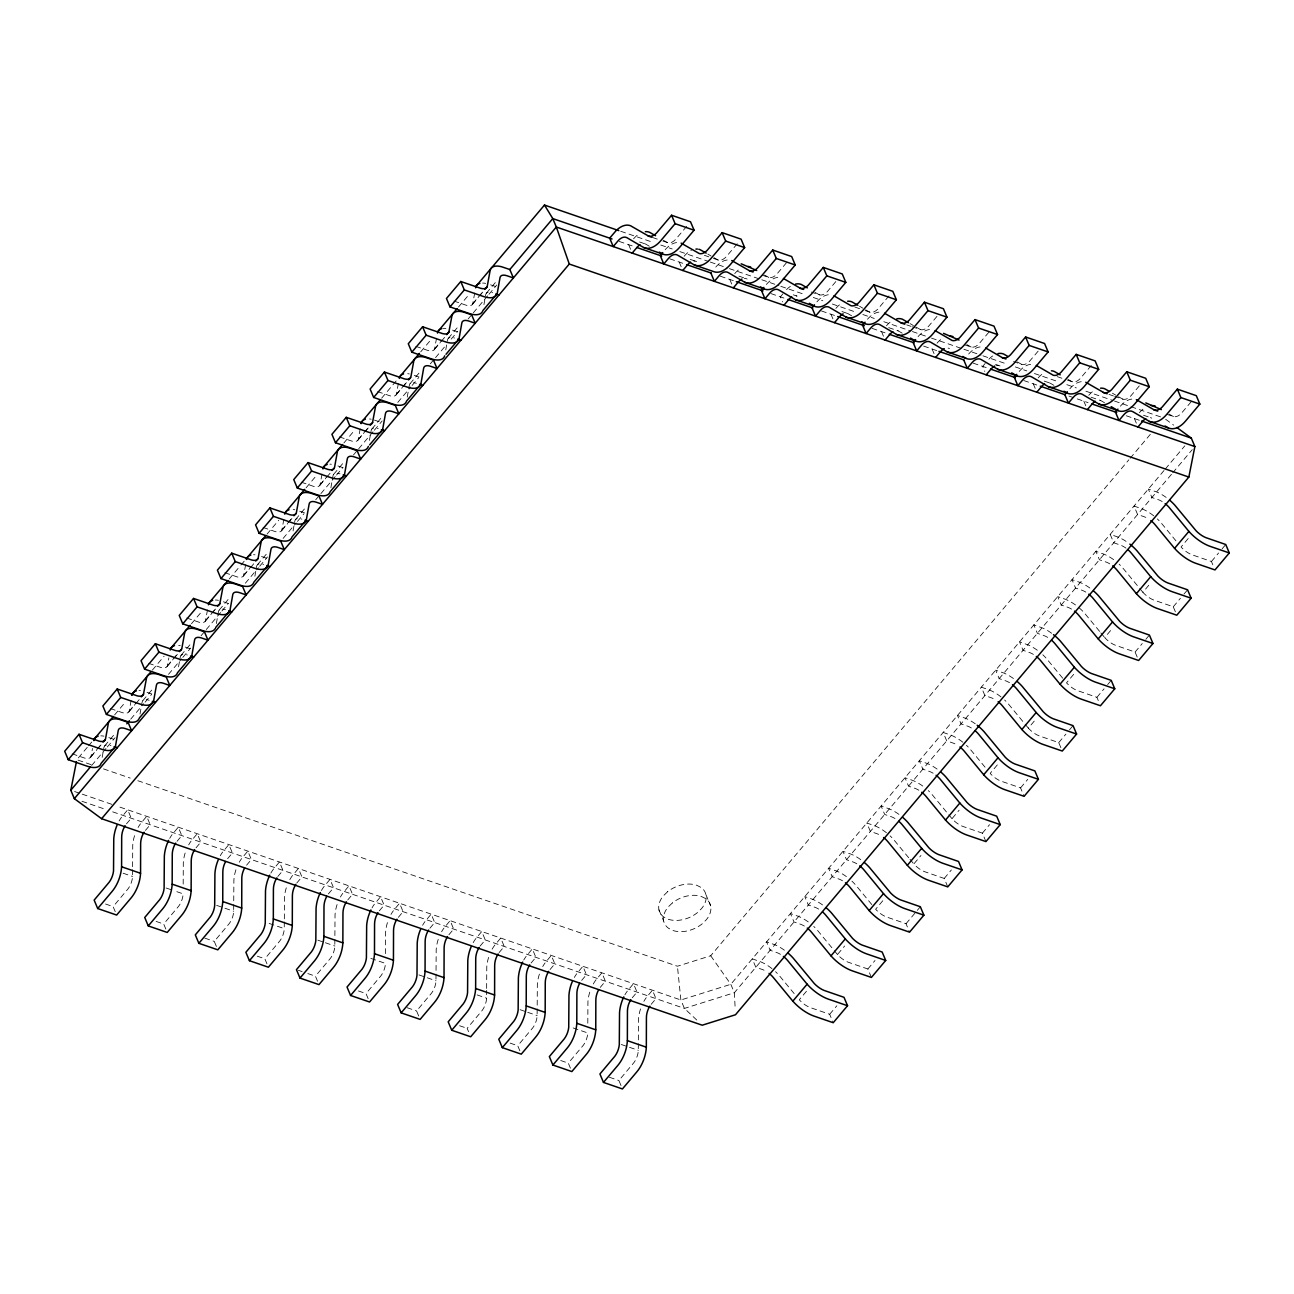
<?xml version="1.0" encoding="UTF-8"?>
<svg xmlns="http://www.w3.org/2000/svg" width="1294" height="1294" viewBox="0 0 1294 1294"><rect width="100%" height="100%" fill="white"/><g stroke="black" fill="none" stroke-linecap="round" stroke-linejoin="round"><path stroke-width="0.75" stroke-dasharray="5 3.75" d="M115.247 911.672L113.112 906.625L128.138 888.735A14.46 8.508 -71 0 0 132.489 877.478L132.603 868.662M132.603 866.705L132.732 845.241A25.783 15.156 -71 0 1 135.174 833.87M183.182 884.093L183.311 862.629A25.783 15.156 -71 0 1 185.738 851.258M216.405 946.448L214.27 941.401L229.297 923.528A14.46 8.508 -71 0 0 233.648 912.254L233.89 880.017A25.783 15.156 -71 0 1 236.317 868.646M266.968 963.852L264.849 958.789L279.86 940.916A14.46 8.508 -71 0 0 284.227 929.642L284.324 920.827M284.34 918.869L284.454 897.405A25.783 15.156 -71 0 1 286.896 886.034M317.548 981.24L315.429 976.177L330.439 958.304A14.46 8.508 -71 0 0 334.806 947.03L335.033 914.793A25.783 15.156 -71 0 1 337.475 903.422M385.483 953.646L385.612 932.181A25.783 15.156 -71 0 1 388.054 920.81M418.706 1016.016L416.587 1010.954L431.598 993.08A14.46 8.508 -71 0 0 435.965 981.806L436.191 949.586A25.783 15.156 -71 0 1 438.634 938.199M468.574 1031.722L467.166 1028.342L482.177 1010.468A14.46 8.508 -71 0 0 486.528 999.211L486.641 990.379M486.641 988.438L486.77 966.974A25.783 15.156 -71 0 1 489.213 955.587M519.864 1050.793L517.729 1045.73L532.756 1027.857A14.46 8.508 -71 0 0 537.107 1016.599L537.35 984.362A25.783 15.156 -71 0 1 539.792 972.975M587.799 1023.214L587.929 1001.75A25.783 15.156 -71 0 1 590.355 990.379M621.023 1085.569L618.888 1080.522L633.914 1062.633A14.46 8.508 -71 0 0 638.265 1051.375L638.508 1019.138A25.783 15.156 -71 0 1 640.934 1007.767M72.205 753.836L84.595 758.074A14.46 6.438 40.1 0 0 90.936 756.764L92.505 748.45M102.177 757.378L103.941 747.431A13.377 5.952 40.1 0 1 110.977 745.538M110.378 708.562L122.784 712.784A14.46 6.438 40.1 0 0 129.109 711.49L131.729 697.288M140.011 714.078L142.114 702.141A13.377 5.952 40.1 0 1 149.15 700.264M148.551 663.288L160.957 667.51A14.46 6.438 40.1 0 0 167.282 666.2L168.867 657.902M178.54 666.814L180.287 656.867A13.377 5.952 40.1 0 1 187.323 654.99M186.74 618.014L199.13 622.236A14.46 6.438 40.1 0 0 205.455 620.926L208.075 606.724M216.357 623.53L218.46 611.593A13.377 5.952 40.1 0 1 225.496 609.717M224.913 572.724L237.303 576.946A14.46 6.438 40.1 0 0 243.628 575.652L246.248 561.45M254.886 576.251L256.633 566.303A13.377 5.952 40.1 0 1 263.685 564.427M263.086 527.451L275.476 531.672A14.46 6.438 40.1 0 0 281.817 530.362L284.421 516.177M293.059 530.977L294.822 521.029A13.377 5.952 40.1 0 1 301.858 519.153M301.259 482.177L313.666 486.398A14.46 6.438 40.1 0 0 319.99 485.088L322.61 470.887M330.892 487.692L332.995 475.755A13.377 5.952 40.1 0 1 340.031 473.879M339.432 436.887L351.839 441.108A14.46 6.438 40.1 0 0 358.163 439.814L360.783 425.613M369.421 440.413L371.168 430.465A13.377 5.952 40.1 0 1 378.204 428.589M377.622 391.613L390.012 395.835A14.46 6.438 40.1 0 0 396.336 394.524L398.956 380.339M407.238 397.129L409.341 385.191A13.377 5.952 40.1 0 1 416.377 383.315M415.795 346.339L428.185 350.561A14.46 6.438 40.1 0 0 434.509 349.251L437.129 335.049M445.767 349.865L447.514 339.918A13.377 5.952 40.1 0 1 454.566 338.041M453.968 301.049L466.358 305.287A14.46 6.438 40.1 0 0 472.698 303.977L475.302 289.775M483.94 304.591L485.703 294.644A13.377 5.952 40.1 0 1 492.739 292.751M87.248 747.366L76.815 759.724L92.068 764.964M88.542 745.813L92.456 741.187M114.6 714.919L125.017 702.561M152.369 670.114L164.095 656.204M191.447 623.757L201.88 611.399M229.232 578.952L239.649 566.594M240.959 565.041L244.857 560.415M267.001 534.147L278.728 520.237M306.096 487.789L316.512 475.432M343.864 442.985L354.281 430.627M381.649 398.18L397.274 379.643M420.728 351.839L431.145 339.481M458.497 307.034L468.929 294.676M91.13 756.311L101.854 743.565M129.303 711.021L136.452 702.545M167.476 665.747L178.216 653.017M205.649 620.473L216.389 607.743M243.822 575.199L250.987 566.707M281.995 529.909L292.735 517.179M320.184 484.635L327.333 476.143M358.357 439.362L369.097 426.616M396.53 394.072L407.27 381.342M434.703 348.798L441.869 340.306M472.876 303.524L483.616 290.778M90.629 757.233L96.581 750.148M97.778 748.741L101.353 744.487M128.802 711.943L134.77 704.874M135.951 703.451L139.542 699.213M166.975 666.669L172.943 659.6M174.14 658.177L177.715 653.939M205.148 621.395L211.116 614.31M212.313 612.903L215.888 608.649M243.321 576.105L249.289 569.037M250.486 567.629L254.061 563.375M281.51 530.831L287.462 523.763M288.659 522.339L292.234 518.101M319.683 485.557L325.651 478.473M326.832 477.065L330.423 472.828M357.856 440.283L363.824 433.199M365.021 431.792L368.596 427.538M396.029 394.993L401.997 387.925M403.194 386.502L406.769 382.264M434.202 349.72L440.17 342.651M441.367 341.228L444.942 336.99M472.391 304.446L478.343 297.361M479.54 295.954L483.115 291.7M104.668 745.91L115.069 733.552M142.841 700.62L153.258 688.279M181.014 655.346L191.431 643.005M219.187 610.072L229.604 597.715M257.377 564.799L266.483 553.994M295.55 519.509L305.95 507.167M333.723 474.235L342.829 463.43M371.896 428.961L382.312 416.603M410.069 383.671L420.485 371.329M448.258 338.397L457.364 327.592M486.431 293.123L496.831 280.766M91.648 765.514L105.979 748.514M107.273 746.978L115.101 737.709M130.726 719.157L143.747 703.71M145.057 702.173L151.56 694.441M168.495 674.352L181.532 658.905M182.826 657.368L190.639 648.1M201.071 635.726L204.97 631.1M206.28 629.547L220.611 612.563M221.905 611.011L228.423 603.295M245.359 583.206L258.379 567.759M259.69 566.206L267.502 556.938M283.127 538.401L296.164 522.954M297.458 521.401L303.977 513.686M315.704 499.775L319.602 495.133M320.912 493.596L335.243 476.596M336.537 475.06L343.056 467.328M353.472 454.97L357.387 450.328M358.681 448.792L373.012 431.792M374.322 430.255L382.134 420.987M397.759 402.434L410.796 386.987M412.09 385.45L418.609 377.719M430.336 363.808L434.234 359.182M435.544 357.629L445.961 345.272M451.169 339.093L457.688 331.377M468.104 319.003L472.019 314.377M473.313 312.825L487.644 295.841M488.954 294.288L496.767 285.02M126.472 823.874L131.244 818.229L127.702 809.801L121.587 817.145A25.783 15.156 -71 0 0 119.145 820.93M145.446 830.408L150.217 824.747L146.675 816.32L140.561 823.663A25.783 15.156 -71 0 0 138.102 827.464M686.677 226.353L675.484 239.568A14.46 8.508 -71 0 1 667.704 242.69L660.118 240.086M177.052 841.278L181.823 835.617L178.281 827.189L172.167 834.533A25.783 15.156 -71 0 0 169.724 838.334M196.025 847.796L200.796 842.135L197.254 833.708L191.124 841.051A25.783 15.156 -71 0 0 188.681 844.853M165.826 929.06L163.691 924.013L178.718 906.14A14.46 8.508 -71 0 0 183.069 894.866L183.15 893.863L173.671 890.596M737.256 243.757L726.063 256.956A14.46 8.508 -71 0 1 718.283 260.094L710.697 257.474M227.631 858.666L232.402 853.005L228.86 844.578L222.746 851.921A25.783 15.156 -71 0 0 220.287 855.722M246.588 865.185L251.359 859.523L247.817 851.096L241.703 858.44A25.783 15.156 -71 0 0 239.261 862.241M786.542 262.666L776.626 274.344A14.46 8.508 -71 0 1 768.846 277.482L760.678 274.651M782.838 293.916L780.379 296.844L782.498 301.89M835.827 281.591L827.206 291.732A14.46 8.508 -71 0 1 819.426 294.87L811.257 292.056M347.746 899.961L352.518 894.3L348.976 885.872L342.861 893.232A25.783 15.156 -71 0 0 340.419 897.017M888.978 295.922L877.785 309.12A14.46 8.508 -71 0 1 870.005 312.258L862.419 309.654M379.352 910.83L384.124 905.169L380.582 896.742L374.467 904.102A25.783 15.156 -71 0 0 372.025 907.887M398.326 917.349L403.097 911.688L399.555 903.261L393.441 910.62A25.783 15.156 -71 0 0 390.998 914.405M368.127 998.628L366.008 993.566L381.018 975.692A14.46 8.508 -71 0 0 385.386 964.418L385.466 963.415L368.386 957.544M936.985 316.367L928.364 326.509A14.46 8.508 -71 0 1 920.584 329.647L912.399 326.832M429.932 928.219L434.703 922.557L431.161 914.13L425.047 921.49A25.783 15.156 -71 0 0 422.604 925.275M448.905 934.737L453.676 929.076L450.134 920.649L444.02 928.008A25.783 15.156 -71 0 0 441.577 931.793M988.842 332.218L978.943 343.913A14.46 8.508 -71 0 1 971.163 347.035L962.979 344.22M985.155 363.468L982.68 366.396L984.815 371.459M1038.144 351.143L1029.523 361.301A14.46 8.508 -71 0 1 1021.742 364.423L1013.558 361.608M531.09 962.995L535.862 957.334L532.319 948.906L526.205 956.266A25.783 15.156 -71 0 0 523.763 960.051M550.063 969.513L554.835 963.852L551.293 955.425L545.178 962.785A25.783 15.156 -71 0 0 542.72 966.569M1091.295 365.474L1080.102 378.689A14.46 8.508 -71 0 1 1072.322 381.811L1064.736 379.207M581.669 980.383L586.441 974.722L582.898 966.294L576.784 973.654A25.783 15.156 -71 0 0 574.342 977.439M570.444 1068.181L568.309 1063.134L583.335 1045.245A14.46 8.508 -71 0 0 587.686 1033.987L587.767 1032.968L570.703 1027.096M1139.286 385.919L1130.681 396.077A14.46 8.508 -71 0 1 1122.901 399.199L1114.716 396.385M632.248 997.771L637.02 992.11L633.478 983.683L627.364 991.042A25.783 15.156 -71 0 0 624.905 994.827M651.206 1004.29L655.977 998.644L652.435 990.217L646.321 997.561A25.783 15.156 -71 0 0 643.878 1001.362M137.827 780.703L677.425 966.23L710.713 955.765L1128.869 459.791M1130.18 458.254L1151.013 433.522M1191.159 401.787L1181.244 413.465A14.46 8.508 -71 0 1 1173.464 416.587L1163.387 413.126M1164.002 470.531L730.819 984.297L680.887 999.987L116.557 805.968M1165.296 468.994L1184.819 445.848M1171.442 474.332L734.361 992.724L684.429 1008.414L112.481 811.775M1172.736 472.779L1192.259 449.649M806.437 991.301L799.288 999.793L799.983 1000.553A14.46 6.438 40.1 0 0 809.737 1007.379L829.68 1014.286L833.223 1022.713M871.396 977.423L867.853 968.996L847.91 962.105A14.46 6.438 40.1 0 1 838.172 955.279L837.461 954.503L844.626 946.027M882.799 900.737L875.634 909.229L876.345 909.989A14.46 6.438 40.1 0 0 886.099 916.831L906.026 923.722L909.569 932.149M947.758 886.875L944.216 878.448L924.272 871.558A14.46 6.438 40.1 0 1 914.518 864.716L913.823 863.955L920.972 855.463M985.931 841.585L982.389 833.158L962.445 826.268A14.46 6.438 40.1 0 1 952.691 819.442L951.996 818.681L959.145 810.19M997.318 764.9L990.169 773.391L990.864 774.152A14.46 6.438 40.1 0 0 1000.618 780.994L1020.562 787.884L1024.104 796.311M1060.87 747.657L1058.735 742.61L1038.791 735.72A14.46 6.438 40.1 0 1 1029.053 728.878L1028.342 728.118L1035.507 719.626M1073.68 674.352L1066.515 682.844L1067.226 683.604A14.46 6.438 40.1 0 0 1076.98 690.43L1096.908 697.32L1099.043 702.383M1137.216 657.109L1135.097 652.047L1115.153 645.156A14.46 6.438 40.1 0 1 1105.399 638.33L1104.704 637.554L1111.853 629.062M1175.389 611.819L1173.27 606.773L1153.326 599.882A14.46 6.438 40.1 0 1 1143.572 593.04L1142.877 592.28L1150.026 583.788M1188.199 538.514L1181.05 547.006L1181.745 547.766A14.46 6.438 40.1 0 0 1191.499 554.592L1211.443 561.499L1213.562 566.546M829.68 1014.286L836.846 1005.794M867.853 968.996L875.019 960.504M906.026 923.722L920.341 906.738M944.216 878.448L951.365 869.956M982.389 833.158L989.538 824.682M1020.562 787.884L1027.711 779.392M1058.735 742.61L1065.9 734.119M1069.475 729.865L1073.049 725.627M1096.908 697.32L1104.073 688.845M1107.648 684.591L1111.222 680.353M1135.097 652.047L1142.246 643.555M1145.821 639.317L1149.412 635.063M1173.27 606.773L1180.419 598.281M1184.01 594.043L1187.585 589.789M1211.443 561.499L1218.592 553.007M1222.183 548.753L1225.758 544.515M633.575 238.808L634.82 237.449A25.783 15.156 -71 0 1 639.285 233.81M665.197 249.677L666.426 248.319A25.783 15.156 -71 0 1 679.803 242.738M684.154 256.212L685.399 254.837A25.783 15.156 -71 0 1 691.384 250.357M715.776 267.082L717.005 265.707A25.783 15.156 -71 0 1 728.991 259.932M734.733 273.6L735.962 272.225A25.783 15.156 -71 0 1 740.427 268.586M766.339 284.47L767.585 283.095A25.783 15.156 -71 0 1 779.57 277.32M816.918 301.858L818.164 300.483A25.783 15.156 -71 0 1 831.541 294.903M835.892 308.376L837.121 307.002A25.783 15.156 -71 0 1 841.585 303.378M867.498 319.246L868.727 317.871A25.783 15.156 -71 0 1 882.12 312.291M886.471 325.764L887.7 324.406A25.783 15.156 -71 0 1 892.164 320.766M918.077 336.634L919.306 335.259A25.783 15.156 -71 0 1 932.699 329.695M937.05 343.153L938.279 341.794A25.783 15.156 -71 0 1 942.744 338.155M968.656 354.022L969.885 352.664A25.783 15.156 -71 0 1 983.278 347.083M1019.235 371.41L1020.465 370.052A25.783 15.156 -71 0 1 1033.857 364.471M1038.192 377.929L1039.438 376.57A25.783 15.156 -71 0 1 1043.902 372.931M1069.814 388.798L1071.044 387.44A25.783 15.156 -71 0 1 1083.029 381.649M1088.772 395.317L1090.017 393.958A25.783 15.156 -71 0 1 1094.481 390.319M1120.394 406.187L1121.623 404.828A25.783 15.156 -71 0 1 1133.609 399.053M1139.351 412.705L1140.58 411.346A25.783 15.156 -71 0 1 1145.044 407.707M652.532 237.481L658.209 239.439M704.405 255.306L708.788 256.827M854.833 307.034L860.526 308.991M906.722 324.875L911.105 326.379M1057.149 376.603L1062.827 378.56M1109.023 394.427L1113.406 395.948M620.732 231.27L653.146 242.415M660.765 245.035L672.201 248.966M679.835 251.602L708.433 261.42M710.325 262.084L727.487 267.987M729.395 268.634L759.901 279.116M761.81 279.779L778.956 285.683M780.864 286.33L805.644 294.854M813.279 297.474L822.806 300.758M832.333 304.025L855.221 311.903M862.839 314.523L874.275 318.453M883.818 321.721L910.507 330.908M912.399 331.555L929.561 337.459M931.47 338.106L961.976 348.604M963.884 349.251L981.03 355.154M982.939 355.818L1007.719 364.326M1015.353 366.946L1026.789 370.893M1034.407 373.513L1059.204 382.037M1066.822 384.658L1076.349 387.925M1085.892 391.209L1112.581 400.38M1114.474 401.043L1162.141 417.428M639.624 241.994L645.318 243.951M690.203 259.382L695.897 261.339M738.89 276.123L746.476 278.728M793.254 294.822L797.055 296.116A13.377 7.861 -71 0 0 794.112 295.922M841.941 311.547L847.635 313.504M888.719 327.641L898.214 330.892M995.571 364.374L999.356 365.684A13.377 7.861 -71 0 1 1000.019 365.992M1044.242 381.115L1049.935 383.073M1091.036 397.193L1100.515 400.461M1143.508 415.245L1151.094 417.849M619.163 241.412L634.982 246.847M669.742 258.8L684.688 263.944M720.321 276.188L734.394 281.024M770.9 293.576L786.024 298.785M821.464 310.964L835.73 315.865M872.043 328.352L887.344 333.609M923.657 346.113L937.05 350.706M973.201 363.145L988.665 368.45M1023.78 380.533L1038.37 385.547M1068.957 396.061L1088.076 402.628M1126.314 415.778L1139.69 420.388M490.604 284.826L495.521 286.508M452.431 330.099L457.332 331.782M414.258 375.373L419.159 377.055M374.451 420.097L380.986 422.345M337.896 465.937L342.813 467.619M299.723 511.211L304.64 512.893M261.55 556.485L266.451 558.183M223.377 601.775L228.278 603.457M185.204 647.049L190.105 648.731M147.031 692.322L151.932 694.021M108.842 737.612L113.759 739.295M103.52 768.895L130.209 778.082M74.615 791.54L80.341 793.513M82.25 794.16L114.648 805.305M81.975 801.277L104.846 809.138M123.092 873.207L132.57 876.459M166.085 887.991L171.779 889.949M216.664 905.379L233.729 911.251M269.136 923.415L284.308 928.639M317.823 940.156L323.5 942.113M325.409 942.76L334.887 946.027M418.965 974.932L436.046 980.803M477.13 994.924L486.609 998.192M520.123 1009.708L525.817 1011.665M527.709 1012.329L537.188 1015.58M621.282 1044.484L638.346 1050.356M105.526 904.005L113.112 906.625M156.105 921.409L163.691 924.013M204.792 938.134L214.27 941.401M257.263 956.185L264.849 958.789M298.364 970.306L302.149 971.616M307.843 973.573L315.429 976.177M358.422 990.961L366.008 993.566M407.092 1007.702L416.587 1010.954M459.58 1025.738L467.166 1028.342M510.143 1043.126L517.729 1045.73M560.723 1060.514L568.309 1063.134M609.409 1077.255L618.888 1080.522M1173.464 416.587L1166.298 412.511M1122.901 399.199L1117.369 396.093M1072.322 381.811L1065.14 377.735M1021.742 364.423L1014.561 360.347M971.163 347.035L963.981 342.959M920.584 329.647L915.052 326.541M870.005 312.258L864.473 309.153M819.426 294.87L812.26 290.794M768.846 277.482L761.681 273.406M718.283 260.094L712.751 256.972M667.704 242.69L660.522 238.63M1112.419 393.198L1115.719 395.123M1104.51 402.741L1101.178 400.784A13.377 7.861 -71 0 0 1098.347 400.153M1053.931 385.353L1050.599 383.396A13.377 7.861 -71 0 0 1046.199 383.105M910.119 323.629L913.402 325.57M859.539 306.241L862.839 308.182M902.193 333.173L898.861 331.215A13.377 7.861 -71 0 0 896.03 330.585M851.614 315.785L848.282 313.827A13.377 7.861 -71 0 0 844.691 313.31M707.802 254.077L711.102 256.018M649.313 246.232L645.981 244.275A13.377 7.861 -71 0 0 642.374 243.757M1165.651 419.256L1173.674 425.16M696.754 1020.044L684.429 1008.414L680.887 999.987L677.425 966.23M1175.939 540.811L1160.605 522.242A25.783 11.468 40.1 0 0 1157.321 518.926M1142.877 592.28L1122.432 567.532A25.783 11.468 40.1 0 0 1119.148 564.2M1099.593 631.359L1084.243 612.806A25.783 11.468 40.1 0 0 1079.212 607.889M1100.87 632.912L1104.704 637.554M1062.697 678.185L1046.07 658.08A25.783 11.468 40.1 0 0 1042.802 654.764M1028.342 728.118L1007.897 703.37A25.783 11.468 40.1 0 0 1004.613 700.038M985.058 767.196L969.724 748.644A25.783 11.468 40.1 0 0 966.44 745.312M951.996 818.681L931.551 793.918A25.783 11.468 40.1 0 0 928.267 790.602M908.711 857.76L893.361 839.208A25.783 11.468 40.1 0 0 890.094 835.875M909.989 859.297L913.823 863.955M871.816 904.587L855.188 884.481A25.783 11.468 40.1 0 0 851.921 881.149M837.461 954.503L817.015 929.755A25.783 11.468 40.1 0 0 813.732 926.423M794.176 993.598L778.842 975.045A25.783 11.468 40.1 0 0 775.559 971.713M710.713 955.765L730.819 984.297L734.361 992.724L735.186 1008.754M1134.417 418.56L1136.536 423.623M1083.838 401.172L1085.957 406.235M1033.259 383.784L1035.394 388.847M932.101 349.008L934.236 354.071M881.538 331.62L883.656 336.683M830.958 314.232L833.077 319.278M729.8 279.455L731.919 284.502M679.221 262.067L681.34 267.114M628.641 244.679L630.776 249.726M705.942 894.672L710.665 905.897M658.937 909.811L663.66 921.053M321.446 890.498A25.783 15.156 -71 0 1 323.904 886.697L330.019 879.354L333.561 887.781L328.789 893.442A13.377 7.861 -71 0 0 328.094 894.316M270.867 873.11A25.783 15.156 -71 0 1 273.325 869.309L279.439 861.966L282.982 870.393L278.21 876.054A13.377 7.861 -71 0 0 277.514 876.928M289.84 879.629A25.783 15.156 -71 0 1 292.282 875.844L298.396 868.484L301.939 876.911L297.167 882.573A13.377 7.861 -71 0 0 296.472 883.446M593.299 983.958A25.783 15.156 -71 0 1 595.741 980.173L601.872 972.829L605.414 981.24L600.642 986.901A13.377 7.861 -71 0 0 599.947 987.791M473.183 942.663A25.783 15.156 -71 0 1 475.626 938.878L481.74 931.518L485.282 939.945L480.511 945.607A13.377 7.861 -71 0 0 479.815 946.496M492.141 949.181A25.783 15.156 -71 0 1 494.599 945.396L500.713 938.037L504.256 946.464L499.484 952.125A13.377 7.861 -71 0 0 498.788 953.015M1153.73 515.821A25.783 11.468 40.1 0 0 1142.214 508.914L1134.045 506.051L1137.588 514.478L1143.912 516.646A13.377 5.952 40.1 0 1 1148.862 519.169M1166.153 497.414A25.783 11.468 40.1 0 0 1156.529 491.93L1148.36 489.067L1151.903 497.494L1158.227 499.662A13.377 5.952 40.1 0 1 1163.177 502.185M1075.492 604.945A25.783 11.468 40.1 0 0 1065.868 599.462L1057.699 596.599L1061.242 605.026L1067.566 607.209A13.377 5.952 40.1 0 1 1072.516 609.717M1089.807 587.977A25.783 11.468 40.1 0 0 1080.183 582.494L1072.014 579.631L1075.557 588.058L1081.881 590.226A13.377 5.952 40.1 0 1 1086.831 592.749M1113.665 559.671A25.783 11.468 40.1 0 0 1104.041 554.188L1095.872 551.325L1099.415 559.752L1105.739 561.919A13.377 5.952 40.1 0 1 1110.689 564.443M1126.055 541.361A25.783 11.468 40.1 0 0 1118.356 537.204L1110.187 534.341L1113.73 542.768L1120.054 544.952A13.377 5.952 40.1 0 1 1126.006 548.155M1037.303 650.235A25.783 11.468 40.1 0 0 1027.695 644.752L1019.526 641.889L1023.069 650.316L1029.393 652.483A13.377 5.952 40.1 0 1 1034.343 655.007M1051.634 633.251A25.783 11.468 40.1 0 0 1042.01 627.768L1033.841 624.905L1037.384 633.332L1043.708 635.5A13.377 5.952 40.1 0 1 1049.644 638.718M1001.022 696.932A25.783 11.468 40.1 0 0 989.506 690.025L981.353 687.163L984.896 695.59L991.204 697.757A13.377 5.952 40.1 0 1 996.17 700.28M1013.445 678.525A25.783 11.468 40.1 0 0 1003.837 673.042L995.668 670.179L999.211 678.606L1005.519 680.79A13.377 5.952 40.1 0 1 1010.485 683.297M771.968 968.608A25.783 11.468 40.1 0 0 760.451 961.701L752.283 958.838L755.825 967.265L762.15 969.432A13.377 5.952 40.1 0 1 767.099 971.956M784.39 950.2A25.783 11.468 40.1 0 0 774.766 944.717L766.598 941.854L770.14 950.281L776.465 952.449A13.377 5.952 40.1 0 1 781.43 954.972M886.487 832.77A25.783 11.468 40.1 0 0 874.987 825.863L866.818 823L870.361 831.427L876.685 833.595A13.377 5.952 40.1 0 1 881.635 836.118M898.926 814.363A25.783 11.468 40.1 0 0 889.301 808.879L881.133 806.016L884.675 814.444L891 816.627A13.377 5.952 40.1 0 1 895.949 819.134M846.422 876.62A25.783 11.468 40.1 0 0 836.814 871.137L828.645 868.274L832.188 876.701L838.512 878.885A13.377 5.952 40.1 0 1 843.462 881.392M860.753 859.653A25.783 11.468 40.1 0 0 851.129 854.169L842.96 851.306L846.502 859.717L852.827 861.901A13.377 5.952 40.1 0 1 857.776 864.408M962.849 742.222A25.783 11.468 40.1 0 0 951.333 735.299L943.164 732.436L946.707 740.864L953.031 743.047A13.377 5.952 40.1 0 1 957.981 745.554M975.272 723.815A25.783 11.468 40.1 0 0 965.647 718.332L957.479 715.469L961.021 723.896L967.346 726.063A13.377 5.952 40.1 0 1 973.298 729.266M922.784 786.073A25.783 11.468 40.1 0 0 913.16 780.589L904.991 777.726L908.534 786.154L914.858 788.321A13.377 5.952 40.1 0 1 920.81 791.524M937.099 769.089A25.783 11.468 40.1 0 0 927.474 763.606L919.306 760.743L922.848 769.17L929.173 771.337A13.377 5.952 40.1 0 1 935.125 774.556M808.249 921.91A25.783 11.468 40.1 0 0 798.624 916.427L790.472 913.564L794.015 921.991L800.323 924.159A13.377 5.952 40.1 0 1 805.289 926.666M822.563 904.927A25.783 11.468 40.1 0 0 812.956 899.443L804.787 896.58L808.329 905.007L814.654 907.175A13.377 5.952 40.1 0 1 819.603 909.698M443.001 328.417A25.783 11.468 40.1 0 1 445.896 328.417M293.204 509.529A25.783 11.468 40.1 0 1 294.822 509.771M329.873 464.174A25.783 11.468 40.1 0 1 331.377 464.255M369.55 418.965A25.783 11.468 40.1 0 1 371.168 419.207M407.723 373.691A25.783 11.468 40.1 0 1 409.341 373.934M100.803 735.849A25.783 11.468 40.1 0 1 103.941 736.157M138.992 690.559A25.783 11.468 40.1 0 1 140.496 690.64M178.669 645.366A25.783 11.468 40.1 0 1 180.287 645.609M215.338 600.012A25.783 11.468 40.1 0 1 218.46 600.319M253.511 554.722A25.783 11.468 40.1 0 1 255.015 554.803M482.565 283.062A25.783 11.468 40.1 0 1 485.687 283.37M693.73 261.032A13.377 7.861 -71 0 1 696.56 261.663M744.309 278.42A13.377 7.861 -71 0 1 747.123 279.051M786.542 289.613A25.783 15.156 -71 0 1 791.006 285.974M1150.398 417.638A13.377 7.861 -71 0 1 1151.741 418.172M988.859 359.182A25.783 15.156 -71 0 1 993.323 355.543M996.412 365.49A13.377 7.861 -71 0 1 998.661 365.474M948.098 348.07A13.377 7.861 -71 0 1 949.44 348.604M667.623 891.712L663.321 895.901A24.796 16.757 -22.8 0 0 663.854 917.074L668.335 919.29A24.796 16.757 -22.8 0 0 697.256 912.771L701.558 908.582A24.796 16.757 -22.8 0 0 701.008 887.409L696.544 885.193A24.796 16.757 -22.8 0 0 667.623 891.712M672.346 902.953L668.044 907.143A24.796 16.757 -22.8 0 0 668.577 928.299L673.058 930.532A24.796 16.757 -22.8 0 0 701.979 924.013L706.281 919.808A24.796 16.757 -22.8 0 0 705.731 898.651L701.267 896.435A24.796 16.757 -22.8 0 0 672.346 902.953"/><path stroke-width="1.5" d="M144.087 832.236A13.377 7.861 -71 0 0 140.642 843.623L140.561 873.288A26.867 15.803 -71 0 1 130.985 898.068L116.654 915.052L97.697 908.534L112.012 891.55A26.867 15.803 -71 0 0 121.587 866.77L121.685 837.089A13.377 7.861 -71 0 1 125.13 825.718M194.666 849.624A13.377 7.861 -71 0 0 191.221 861.011L191.14 890.676A26.867 15.803 -71 0 1 181.548 915.456L167.233 932.44L148.276 925.922L162.591 908.938A26.867 15.803 -71 0 0 172.167 884.158L172.264 854.493A13.377 7.861 -71 0 1 175.693 843.106M244.631 868.031A13.377 7.861 -71 0 0 241.8 878.4L241.719 908.064A26.867 15.803 -71 0 1 232.127 932.845L217.813 949.828L198.855 943.31L213.17 926.326A26.867 15.803 -71 0 0 222.746 901.546L222.827 871.881A13.377 7.861 -71 0 1 225.657 861.513M295.825 884.4A13.377 7.861 -71 0 0 292.379 895.788L292.298 925.453A26.867 15.803 -71 0 1 282.707 950.233L268.392 967.216L249.418 960.698L263.75 943.714A26.867 15.803 -71 0 0 273.325 918.934L273.406 889.269A13.377 7.861 -71 0 1 276.851 877.882M346.404 901.789A13.377 7.861 -71 0 0 342.959 913.176L342.861 942.857A26.867 15.803 -71 0 1 333.286 967.621L318.971 984.605L299.998 978.086L314.313 961.102A26.867 15.803 -71 0 0 323.904 936.322L323.985 906.657A13.377 7.861 -71 0 1 326.816 896.289M396.967 919.177A13.377 7.861 -71 0 0 393.538 930.564L393.441 960.245A26.867 15.803 -71 0 1 383.865 985.009L369.55 1001.993L350.577 995.474L364.892 978.49A26.867 15.803 -71 0 0 374.484 953.71L374.564 924.045A13.377 7.861 -71 0 1 378.01 912.658M447.546 936.581A13.377 7.861 -71 0 0 444.117 947.952L444.02 977.633A26.867 15.803 -71 0 1 434.444 1002.397L420.129 1019.381L401.156 1012.862L415.471 995.879A26.867 15.803 -71 0 0 425.063 971.115L425.144 941.434A13.377 7.861 -71 0 1 428.589 930.046M498.125 953.969A13.377 7.861 -71 0 0 494.68 965.34L494.599 995.021A26.867 15.803 -71 0 1 485.024 1019.801L470.709 1036.769L451.735 1030.25L466.05 1013.267A26.867 15.803 -71 0 0 475.642 988.503L475.723 958.822A13.377 7.861 -71 0 1 479.168 947.434M548.705 971.357A13.377 7.861 -71 0 0 545.259 982.728L545.178 1012.409A26.867 15.803 -71 0 1 535.587 1037.19L521.272 1054.157L502.315 1047.639L516.629 1030.671A26.867 15.803 -71 0 0 526.205 1005.891L526.302 976.21A13.377 7.861 -71 0 1 529.747 964.839M598.669 989.764A13.377 7.861 -71 0 0 595.838 1000.116L595.758 1029.798A26.867 15.803 -71 0 1 586.166 1054.578L571.851 1071.561L552.894 1065.027L567.209 1048.059A26.867 15.803 -71 0 0 576.784 1023.279L576.881 993.598A13.377 7.861 -71 0 1 579.712 983.23M649.863 1006.134A13.377 7.861 -71 0 0 646.418 1017.521L646.337 1047.186A26.867 15.803 -71 0 1 636.745 1071.966L622.43 1088.95L603.473 1082.415L617.788 1065.447A26.867 15.803 -71 0 0 627.364 1040.667L627.444 1010.986A13.377 7.861 -71 0 1 630.89 999.615M105.445 739.327L108.47 722.65A25.783 11.468 40.1 0 1 119.954 719.577L128.074 722.311L131.616 730.738L125.292 728.571A13.377 5.952 40.1 0 0 118.255 730.447L115.441 746.363L101.126 763.347A26.867 11.953 40.1 0 1 87.216 766.21L68.242 759.691L64.7 751.264L79.015 734.28L98.91 741.09A14.46 6.438 40.1 0 0 105.251 739.78L103.051 742.158M138.895 719.043A26.867 11.953 40.1 0 1 125.389 720.936L106.415 714.417L102.873 705.99L117.188 689.006L137.099 695.816A14.46 6.438 40.1 0 0 143.424 694.506L146.643 677.36A25.783 11.468 40.1 0 1 158.127 674.303L166.247 677.037L169.789 685.464L163.465 683.281A13.377 5.952 40.1 0 0 156.428 685.173L153.614 701.089L139.299 718.057M181.791 648.763L184.816 632.087A25.783 11.468 40.1 0 1 196.316 629.03L204.42 631.763L207.962 640.174L201.638 638.007A13.377 5.952 40.1 0 0 194.601 639.883L191.787 655.799L177.472 672.783A26.867 11.953 40.1 0 1 163.562 675.646L144.588 669.127L141.046 660.7L155.361 643.733L175.272 650.526A14.46 6.438 40.1 0 0 181.597 649.232L179.397 651.594M215.241 628.496A26.867 11.953 40.1 0 1 201.735 630.372L182.778 623.854L179.235 615.426L193.55 598.443L213.445 605.252A14.46 6.438 40.1 0 0 219.77 603.942L223.005 586.813A25.783 11.468 40.1 0 1 234.489 583.74L242.593 586.473L246.135 594.9L239.811 592.733A13.377 5.952 40.1 0 0 232.774 594.609L229.976 610.525L215.661 627.509M258.137 558.215L261.178 541.539A25.783 11.468 40.1 0 1 272.662 538.466L280.766 541.199L284.308 549.626L278 547.443A13.377 5.952 40.1 0 0 270.964 549.335L268.149 565.252L253.834 582.219A26.867 11.953 40.1 0 1 239.908 585.098L220.95 578.58L217.408 570.153L231.723 553.169L251.618 559.978A14.46 6.438 40.1 0 0 257.959 558.668L255.759 561.046M296.326 512.925L299.351 496.249A25.783 11.468 40.1 0 1 310.835 493.192L318.955 495.925L322.497 504.353L316.173 502.169A13.377 5.952 40.1 0 0 309.137 504.045L306.322 519.962L292.007 536.945A26.867 11.953 40.1 0 1 278.097 539.824L259.123 533.29L255.581 524.863L269.896 507.895L289.791 514.688A14.46 6.438 40.1 0 0 296.132 513.394L293.932 515.756M334.499 467.652L337.524 450.975A25.783 11.468 40.1 0 1 349.008 447.902L357.128 450.636L360.67 459.063L354.346 456.895A13.377 5.952 40.1 0 0 347.31 458.772L344.495 474.688L330.18 491.671A26.867 11.953 40.1 0 1 316.27 494.534L297.296 488.016L293.754 479.589L308.069 462.605L327.98 469.415A14.46 6.438 40.1 0 0 334.305 468.104L332.105 470.482M368.353 446.381A26.867 11.953 40.1 0 1 354.443 449.261L335.469 442.742L331.927 434.315L346.242 417.331L366.153 424.141A14.46 6.438 40.1 0 0 372.478 422.831L375.697 405.701A25.783 11.468 40.1 0 1 387.197 402.628L395.301 405.362L398.843 413.789L392.519 411.621A13.377 5.952 40.1 0 0 385.483 413.498L382.668 429.414L369.663 444.845M410.845 377.104L413.886 360.411A25.783 11.468 40.1 0 1 425.37 357.354L433.474 360.088L437.016 368.515L430.692 366.331A13.377 5.952 40.1 0 0 423.656 368.208L420.857 384.124L406.542 401.108A26.867 11.953 40.1 0 1 392.616 403.987L373.659 397.452L370.116 389.025L384.431 372.057L404.326 378.851A14.46 6.438 40.1 0 0 410.651 377.557L408.467 379.935M444.715 355.834A26.867 11.953 40.1 0 1 430.789 358.697L411.832 352.178L408.289 343.751L422.604 326.767L442.499 333.577A14.46 6.438 40.1 0 0 448.84 332.267L452.059 315.138A25.783 11.468 40.1 0 1 463.543 312.064L471.647 314.798L475.189 323.225L468.881 321.058A13.377 5.952 40.1 0 0 461.845 322.934L459.03 338.85L446.009 354.281M487.207 286.54L490.232 269.864A25.783 11.468 40.1 0 1 501.716 266.79L509.836 269.524L513.378 277.951L507.054 275.784A13.377 5.952 40.1 0 0 500.018 277.66L497.203 293.576L482.888 310.56A26.867 11.953 40.1 0 1 468.978 313.423L450.005 306.904L446.462 298.477L460.777 281.494L480.672 288.303A14.46 6.438 40.1 0 0 487.013 286.993L484.813 289.371M1176.877 427.521L1191.321 438.132L1194.863 446.559L1188.846 477.065L735.493 1014.755L702.221 1025.204L101.611 818.714L74.34 798.657L70.798 790.23L76.443 761.632M93.896 740.605L94.155 739.634A25.783 11.468 40.1 0 1 98.15 736.157M132.069 695.315L132.328 694.344A25.783 11.468 40.1 0 1 136.339 690.883M170.242 650.041L170.501 649.07A25.783 11.468 40.1 0 1 174.512 645.609M208.415 604.767L208.674 603.797A25.783 11.468 40.1 0 1 212.685 600.319M246.604 559.477L246.863 558.507A25.783 11.468 40.1 0 1 250.858 555.045M284.777 514.203L285.036 513.233A25.783 11.468 40.1 0 1 289.031 509.771M322.95 468.929L323.209 467.959A25.783 11.468 40.1 0 1 327.22 464.497M361.123 423.656L361.382 422.669A25.783 11.468 40.1 0 1 365.393 419.207M399.296 378.366L399.555 377.395A25.783 11.468 40.1 0 1 403.566 373.934M437.485 333.092L437.744 332.121A25.783 11.468 40.1 0 1 441.739 328.66M475.658 287.818L475.917 286.831A25.783 11.468 40.1 0 1 477.842 284.324M68.242 759.691L82.557 742.707L79.015 734.28M106.415 714.417L120.73 697.434L117.188 689.006M144.588 669.127L158.903 652.16L155.361 643.733M182.778 623.854L197.092 606.87L193.55 598.443M220.95 578.58L235.265 561.596L231.723 553.169M259.123 533.29L273.438 516.322L269.896 507.895M297.296 488.016L311.611 471.032L308.069 462.605M335.469 442.742L349.784 425.758L346.242 417.331M373.659 397.452L387.974 380.485L384.431 372.057M411.832 352.178L426.147 335.195L422.604 326.767M450.005 306.904L464.32 289.921L460.777 281.494M93.75 739.634L113.29 716.455M131.535 694.829L151.075 671.651M170.614 648.472L190.153 625.309M208.383 603.667L227.922 580.505M246.167 558.862L265.707 535.7M285.246 512.521L304.786 489.342M323.031 467.716L342.57 444.538M360.8 422.912L380.339 399.733M399.878 376.554L419.418 353.375M437.663 331.749L457.203 308.57M475.432 286.945L544.483 205.05L618.823 230.623M141.224 696.884L143.618 694.053M217.586 606.32L219.964 603.489M370.278 425.208L372.672 422.378M446.64 334.645L449.018 331.814M70.798 790.23L90.337 767.051M126.812 723.799L129.416 720.709M509.787 269.573L552.781 218.589L612.046 238.969M74.34 798.657L556.323 227.016L552.781 218.589L544.483 205.05M101.611 818.714L569.279 264.041L556.323 227.016L1194.863 446.559M632.184 253.09L636.955 247.445A13.377 7.861 -71 0 1 639.996 244.744M671.57 215.257L656.511 233.049A14.46 8.508 -71 0 1 648.731 236.171L630.566 225.754A25.783 15.156 -71 0 0 615.847 230.93L609.684 238.145L613.227 246.572L617.998 240.91A13.377 7.861 -71 0 1 627.008 237.756L643.684 247.542L662.657 254.061A26.867 15.803 -71 0 0 679.754 247.186L694.069 230.203L690.527 221.775L671.57 215.257L675.112 223.684L694.069 230.203M675.112 223.684L660.797 240.668A26.867 15.803 -71 0 1 643.684 247.542M662.722 252.605L660.247 255.533L663.79 263.96L668.561 258.299A13.377 7.861 -71 0 1 677.587 255.144L694.263 264.93L713.237 271.449A26.867 15.803 -71 0 0 730.334 264.574L744.648 247.591L741.106 239.164L722.149 232.645L707.09 250.438A14.46 8.508 -71 0 1 699.31 253.559L681.145 243.143M682.763 270.495L687.535 264.833A13.377 7.861 -71 0 1 690.575 262.132M722.149 232.645L725.691 241.072L711.376 258.056A26.867 15.803 -71 0 1 694.263 264.93M733.342 287.883L738.114 282.221A13.377 7.861 -71 0 1 741.947 279.083M710.827 272.937L714.369 281.348L719.14 275.703A13.377 7.861 -71 0 1 728.166 272.533L744.843 282.318L763.8 288.837A26.867 15.803 -71 0 0 780.913 281.963L795.228 264.979L791.685 256.552L772.728 250.033L757.669 267.826A14.46 8.508 -71 0 1 749.889 270.947L731.725 260.547M772.728 250.033L776.271 258.46L761.94 275.444A26.867 15.803 -71 0 1 744.843 282.318M763.881 287.397L761.406 290.325L764.948 298.752L769.72 293.091A13.377 7.861 -71 0 1 778.745 289.921L795.422 299.707L814.379 306.241A26.867 15.803 -71 0 0 831.492 299.351L845.807 282.367L842.265 273.956L823.291 267.421L808.249 285.214A14.46 8.508 -71 0 1 800.468 288.352L783.42 278.469M783.921 305.271L788.693 299.61A13.377 7.861 -71 0 1 791.734 296.908M823.291 267.421L826.834 275.848L812.519 292.832A26.867 15.803 -71 0 1 795.422 299.707M814.46 304.786L811.985 307.713L815.527 316.14L820.299 310.479A13.377 7.861 -71 0 1 829.325 307.309L846.001 317.095L864.958 323.629A26.867 15.803 -71 0 0 882.071 316.739L896.386 299.771L892.844 291.344L873.871 284.809L858.828 302.602A14.46 8.508 -71 0 1 851.048 305.74L833.983 295.857M834.501 322.659L839.272 316.998A13.377 7.861 -71 0 1 843.106 313.876M873.871 284.809L877.413 293.237L863.098 310.22A26.867 15.803 -71 0 1 846.001 317.095M865.039 322.174L862.564 325.101L866.107 333.528L870.878 327.867A13.377 7.861 -71 0 1 879.904 324.697L896.58 334.499L915.537 341.018A26.867 15.803 -71 0 0 932.65 334.127L946.965 317.159L943.423 308.732L924.45 302.214L909.391 319.99A14.46 8.508 -71 0 1 901.627 323.128L884.562 313.245M885.08 340.047L889.851 334.386A13.377 7.861 -71 0 1 892.892 331.701M924.45 302.214L927.992 310.641L913.677 327.608A26.867 15.803 -71 0 1 896.58 334.499M915.602 339.562L913.143 342.489L916.686 350.917L921.457 345.255A13.377 7.861 -71 0 1 930.467 342.085L947.143 351.887L966.117 358.406A26.867 15.803 -71 0 0 983.23 351.531L997.545 334.548L994.002 326.12L975.029 319.602L959.97 337.378A14.46 8.508 -71 0 1 952.19 340.516L935.141 330.633M935.643 357.435L940.414 351.774A13.377 7.861 -71 0 1 944.264 348.652M975.029 319.602L978.571 328.029L964.256 344.997A26.867 15.803 -71 0 1 947.143 351.887M986.222 374.823L990.994 369.162A13.377 7.861 -71 0 1 994.827 366.04M963.723 359.878L967.265 368.305L972.037 362.643A13.377 7.861 -71 0 1 981.046 359.473L997.723 369.275L1016.696 375.794A26.867 15.803 -71 0 0 1033.793 368.919L1048.124 351.936L1044.581 343.508L1025.608 336.99L1010.549 354.766A14.46 8.508 -71 0 1 1002.769 357.904L985.721 348.021M1025.608 336.99L1029.151 345.417L1014.836 362.385A26.867 15.803 -71 0 1 997.723 369.275M1016.76 374.338L1014.302 377.266L1017.844 385.693L1022.616 380.032A13.377 7.861 -71 0 1 1031.625 376.861L1048.302 386.663L1067.275 393.182A26.867 15.803 -71 0 0 1084.372 386.308L1098.687 369.324L1095.145 360.897L1076.187 354.378L1061.129 372.171A14.46 8.508 -71 0 1 1053.348 375.292L1036.3 365.426M1036.801 392.211L1041.573 386.55A13.377 7.861 -71 0 1 1044.614 383.865M1076.187 354.378L1079.73 362.805L1065.415 379.789A26.867 15.803 -71 0 1 1048.302 386.663M1067.34 391.726L1064.865 394.654L1068.407 403.081L1073.179 397.42A13.377 7.861 -71 0 1 1082.205 394.249L1098.881 404.051L1117.854 410.57A26.867 15.803 -71 0 0 1134.951 403.696L1149.266 386.712L1145.724 378.285L1126.767 371.766L1111.708 389.559A14.46 8.508 -71 0 1 1103.928 392.68L1085.763 382.264M1087.381 409.6L1092.152 403.938A13.377 7.861 -71 0 1 1095.193 401.253M1126.767 371.766L1130.309 380.193L1115.994 397.177A26.867 15.803 -71 0 1 1098.881 404.051M1117.919 409.114L1115.444 412.042L1118.986 420.469L1123.758 414.808A13.377 7.861 -71 0 1 1132.784 411.654L1149.46 421.44L1168.417 427.958A26.867 15.803 -71 0 0 1185.53 421.084L1199.845 404.1L1196.303 395.673L1177.346 389.154L1162.287 406.947A14.46 8.508 -71 0 1 1154.507 410.069L1136.342 399.652M1137.96 426.988L1142.731 421.326A13.377 7.861 -71 0 1 1145.772 418.641M1177.346 389.154L1180.888 397.582L1166.557 414.565A26.867 15.803 -71 0 1 1149.46 421.44M788.111 953.144A25.783 11.468 40.1 0 1 793.157 958.061L814.314 983.569A14.46 6.438 40.1 0 0 824.052 990.411L843.995 997.302L847.538 1005.729L833.223 1022.713L814.249 1016.178A26.867 11.953 40.1 0 1 792.818 1001.152L807.132 984.184L787.739 960.633A13.377 5.952 40.1 0 0 783.404 956.412M826.284 907.87A25.783 11.468 40.1 0 1 831.33 912.771L852.487 938.296A14.46 6.438 40.1 0 0 862.241 945.121L882.168 952.028L885.711 960.455L871.396 977.423L852.439 970.904A26.867 11.953 40.1 0 1 830.991 955.878L845.306 938.894L825.912 915.343A13.377 5.952 40.1 0 0 822.531 911.914M864.457 862.58A25.783 11.468 40.1 0 1 869.503 867.498L890.66 893.022A14.46 6.438 40.1 0 0 900.414 899.848L920.341 906.738L923.884 915.165L909.569 932.149L890.612 925.631A26.867 11.953 40.1 0 1 869.164 910.604L883.479 893.62L864.085 870.069A13.377 5.952 40.1 0 0 859.75 865.848M902.646 817.307A25.783 11.468 40.1 0 1 907.692 822.224L928.833 847.732A14.46 6.438 40.1 0 0 938.587 854.574L958.53 861.464L962.073 869.891L947.758 886.875L928.785 880.357A26.867 11.953 40.1 0 1 907.337 865.314L921.651 848.346L902.258 824.796A13.377 5.952 40.1 0 0 898.877 821.35M940.819 772.033A25.783 11.468 40.1 0 1 945.865 776.95L967.006 802.458A14.46 6.438 40.1 0 0 976.76 809.284L996.704 816.191L1000.246 824.618L985.931 841.585L966.958 835.067A26.867 11.953 40.1 0 1 945.526 820.04L959.841 803.056L940.431 779.506A13.377 5.952 40.1 0 0 936.096 775.284M977.164 725.238A25.783 11.468 40.1 0 1 984.038 731.66L1005.195 757.184A14.46 6.438 40.1 0 0 1014.933 764.01L1034.876 770.9L1038.419 779.328L1024.104 796.311L1005.131 789.793A26.867 11.953 40.1 0 1 983.699 774.766L998.014 757.783L978.62 734.232A13.377 5.952 40.1 0 0 975.223 730.803M1017.165 681.469A25.783 11.468 40.1 0 1 1022.211 686.386L1043.368 711.894A14.46 6.438 40.1 0 0 1053.122 718.736L1073.049 725.627L1076.592 734.054L1062.277 751.038L1043.32 744.519A26.867 11.953 40.1 0 1 1021.872 729.492L1036.187 712.509L1016.793 688.958A13.377 5.952 40.1 0 0 1012.458 684.736M1053.51 634.675A25.783 11.468 40.1 0 1 1060.384 641.112L1081.541 666.62A14.46 6.438 40.1 0 0 1091.295 673.462L1111.222 680.353L1114.765 688.78L1100.45 705.748L1081.493 699.229A26.867 11.953 40.1 0 1 1060.045 684.202L1074.36 667.235L1054.966 643.668A13.377 5.952 40.1 0 0 1051.585 640.239M1093.527 590.921A25.783 11.468 40.1 0 1 1098.557 595.822L1119.714 621.346A14.46 6.438 40.1 0 0 1129.468 628.172L1149.412 635.063L1152.954 643.49L1138.639 660.474L1119.666 653.955A26.867 11.953 40.1 0 1 1098.218 638.929L1112.533 621.945L1093.139 598.394A13.377 5.952 40.1 0 0 1088.804 594.172M1129.856 544.127A25.783 11.468 40.1 0 1 1136.747 550.548L1157.887 576.056A14.46 6.438 40.1 0 0 1167.641 582.898L1187.585 589.789L1191.127 598.216L1176.812 615.2L1157.839 608.681A26.867 11.953 40.1 0 1 1136.407 593.655L1150.722 576.671L1131.312 553.12A13.377 5.952 40.1 0 0 1127.931 549.675M1169.873 500.357A25.783 11.468 40.1 0 1 1174.92 505.275L1196.077 530.783A14.46 6.438 40.1 0 0 1205.814 537.625L1225.758 544.515L1229.3 552.942L1214.985 569.926L1196.012 563.391A26.867 11.953 40.1 0 1 1174.58 548.365L1188.895 531.397L1169.501 507.846A13.377 5.952 40.1 0 0 1165.15 503.609M725.691 241.072L744.648 247.591M776.271 258.46L795.228 264.979M826.834 275.848L845.807 282.367M877.413 293.237L896.386 299.771M927.992 310.641L946.965 317.159M978.571 328.029L997.545 334.548M1029.151 345.417L1048.124 351.936M1079.73 362.805L1098.687 369.324M1130.309 380.193L1149.266 386.712M1180.888 397.582L1199.845 404.1M741.203 263.798L756.747 270.495M943.52 333.351L959.048 340.063M1145.821 402.919L1161.365 409.616M648.132 235.961L651.933 237.271M749.291 270.753L753.092 272.047M799.87 288.141L803.671 289.435M901.028 322.918L904.813 324.212M1002.187 357.694L1005.972 359.004M1103.329 392.47L1107.13 393.78M1153.908 409.858L1157.709 411.168M636.891 247.51L661.752 256.05M686.596 264.607L711.457 273.147M736.302 281.688L763.072 290.891M787.933 299.432L812.778 307.988M837.639 316.529L864.392 325.732M889.253 334.273L914.114 342.813M938.959 351.37L963.82 359.91M990.573 369.113L1015.434 377.654M1040.279 386.194L1065.14 394.751M1091.91 403.954L1116.754 412.495M1141.615 421.035L1191.321 438.132M569.279 264.041L1188.846 477.065M495.893 293.851L499.063 294.935M464.32 289.921L483.293 296.439A26.867 11.953 40.1 0 0 497.203 293.576M1229.3 552.942L1210.327 546.424A26.867 11.953 40.1 0 1 1188.895 531.397M457.72 339.125L460.874 340.209M426.147 335.195L445.104 341.729A26.867 11.953 40.1 0 0 459.03 338.85M1191.127 598.216L1172.154 591.698A26.867 11.953 40.1 0 1 1150.722 576.671M419.547 384.399L422.701 385.483M387.974 380.485L406.931 387.003A26.867 11.953 40.1 0 0 420.857 384.124M1152.954 643.49L1133.981 636.971A26.867 11.953 40.1 0 1 1112.533 621.945M381.374 429.689L384.528 430.773M349.784 425.758L368.758 432.277A26.867 11.953 40.1 0 0 382.668 429.414M1114.765 688.78L1095.808 682.261A26.867 11.953 40.1 0 1 1074.36 667.235M343.185 474.963L346.355 476.046M311.611 471.032L330.585 477.551A26.867 11.953 40.1 0 0 344.495 474.688M1076.592 734.054L1057.635 727.535A26.867 11.953 40.1 0 1 1036.187 712.509M305.012 520.237L308.182 521.32M273.438 516.322L292.412 522.841A26.867 11.953 40.1 0 0 306.322 519.962M1038.419 779.328L1019.446 772.809A26.867 11.953 40.1 0 1 998.014 757.783M266.839 565.51L269.993 566.61M235.265 561.596L254.222 568.115A26.867 11.953 40.1 0 0 268.149 565.252M1000.246 824.618L981.273 818.083A26.867 11.953 40.1 0 1 959.841 803.056M228.666 610.8L231.82 611.884M197.092 606.87L216.049 613.388A26.867 11.953 40.1 0 0 229.976 610.525M962.073 869.891L943.1 863.373A26.867 11.953 40.1 0 1 921.651 848.346M190.493 656.074L193.647 657.158M158.903 652.16L177.876 658.678A26.867 11.953 40.1 0 0 191.787 655.799M923.884 915.165L904.927 908.647A26.867 11.953 40.1 0 1 883.479 893.62M152.304 701.348L155.474 702.448M120.73 697.434L139.703 703.952A26.867 11.953 40.1 0 0 153.614 701.089M885.711 960.455L866.754 953.921A26.867 11.953 40.1 0 1 845.306 938.894M114.131 746.638L117.301 747.722M82.557 742.707L101.53 749.226A26.867 11.953 40.1 0 0 115.441 746.363M847.538 1005.729L828.564 999.211A26.867 11.953 40.1 0 1 807.132 984.184M121.587 866.77L140.561 873.288M172.167 884.158L191.14 890.676M222.746 901.546L241.719 908.064M273.325 918.934L292.298 925.453M323.904 936.322L342.861 942.857M374.484 953.71L393.441 960.245M425.063 971.115L444.02 977.633M475.642 988.503L494.599 995.021M526.205 1005.891L545.178 1012.409M576.784 1023.279L595.758 1029.798M627.364 1040.667L646.337 1047.186M1109.136 391.257L1104.736 388.782A25.783 15.156 -71 0 0 1100.547 388.184M1165.085 426.001L1168.417 427.958M1060.207 374.839L1054.157 371.394A25.783 15.156 -71 0 0 1051.424 370.796M1111.174 406.656L1117.854 410.57M1007.977 356.481L1003.578 354.006A25.783 15.156 -71 0 0 997.9 353.634M1063.943 391.225L1067.275 393.182M1011.698 372.85L1016.696 375.794M908.469 322.675L902.419 319.23A25.783 15.156 -71 0 0 896.742 318.858M962.785 356.448L966.117 358.406M857.89 305.287L851.84 301.842A25.783 15.156 -71 0 0 847.651 301.243M910.539 338.074L915.537 341.018M807.31 287.899L801.261 284.454A25.783 15.156 -71 0 0 795.584 284.082M861.626 321.672L864.958 323.629M809.381 303.297L814.379 306.241M706.168 253.106L700.119 249.677A25.783 15.156 -71 0 0 698.776 249.257M760.468 286.88L763.8 288.837M655.589 235.718L649.539 232.289A25.783 15.156 -71 0 0 645.35 231.675M659.325 252.104L662.657 254.061M1174.58 548.365L1155.17 524.814A13.377 5.952 40.1 0 0 1150.835 520.592M1136.407 593.655L1116.997 570.104A13.377 5.952 40.1 0 0 1112.662 565.882M1098.218 638.929L1078.824 615.378A13.377 5.952 40.1 0 0 1074.489 611.156M1060.045 684.202L1040.651 660.652A13.377 5.952 40.1 0 0 1036.316 656.43M1021.872 729.492L1002.478 705.942A13.377 5.952 40.1 0 0 998.143 701.704M983.699 774.766L964.289 751.216A13.377 5.952 40.1 0 0 959.954 746.994M945.526 820.04L926.116 796.489A13.377 5.952 40.1 0 0 921.781 792.268M907.337 865.314L887.943 841.763A13.377 5.952 40.1 0 0 883.608 837.541M869.164 910.604L849.77 887.053A13.377 5.952 40.1 0 0 845.435 882.831M830.991 955.878L811.597 932.327A13.377 5.952 40.1 0 0 807.262 928.105M792.818 1001.152L773.408 977.601A13.377 5.952 40.1 0 0 769.073 973.379M603.473 1082.415L599.931 1073.988L614.941 1056.114A14.46 8.508 -71 0 0 619.292 1044.856L619.535 1012.62A25.783 15.156 -71 0 1 623.821 996.898M552.894 1065.027L549.352 1056.6L564.362 1038.726A14.46 8.508 -71 0 0 568.729 1027.468L568.956 995.232A25.783 15.156 -71 0 1 572.271 981.645M502.315 1047.639L498.772 1039.211L513.783 1021.338A14.46 8.508 -71 0 0 518.15 1010.064L518.376 977.843A25.783 15.156 -71 0 1 522.679 962.105M451.735 1030.25L448.193 1021.823L463.203 1003.95A14.46 8.508 -71 0 0 467.571 992.676L467.797 960.439A25.783 15.156 -71 0 1 471.113 946.868M401.156 1012.862L397.614 1004.435L412.64 986.562A14.46 8.508 -71 0 0 416.992 975.288L417.218 943.051A25.783 15.156 -71 0 1 420.534 929.48M350.577 995.474L347.035 987.047L362.061 969.174A14.46 8.508 -71 0 0 366.412 957.9L366.655 925.663A25.783 15.156 -71 0 1 370.941 909.941M299.998 978.086L296.455 969.659L311.482 951.786A14.46 8.508 -71 0 0 315.833 940.512L316.076 908.275A25.783 15.156 -71 0 1 320.362 892.553M249.418 960.698L245.876 952.271L260.903 934.397A14.46 8.508 -71 0 0 265.254 923.123L265.496 890.887A25.783 15.156 -71 0 1 269.783 875.165M198.855 943.31L195.313 934.883L210.324 916.993A14.46 8.508 -71 0 0 214.675 905.735L214.917 873.499A25.783 15.156 -71 0 1 218.233 859.912M148.276 925.922L144.734 917.495L159.744 899.605A14.46 8.508 -71 0 0 164.112 888.347L164.338 856.11A25.783 15.156 -71 0 1 168.624 840.388M97.697 908.534L94.155 900.106L109.165 882.217A14.46 8.508 -71 0 0 113.532 870.959L113.759 838.722A25.783 15.156 -71 0 1 117.075 825.135M478.796 283.774A25.783 11.468 40.1 0 1 479.912 283.37M695.929 249.079A25.783 15.156 -71 0 1 697.369 249.063M747.948 266.451A25.783 15.156 -71 0 1 750.698 267.065M1151.126 405.572A25.783 15.156 -71 0 1 1155.316 406.17M950.265 336.003A25.783 15.156 -71 0 1 952.999 336.618"/></g></svg>
